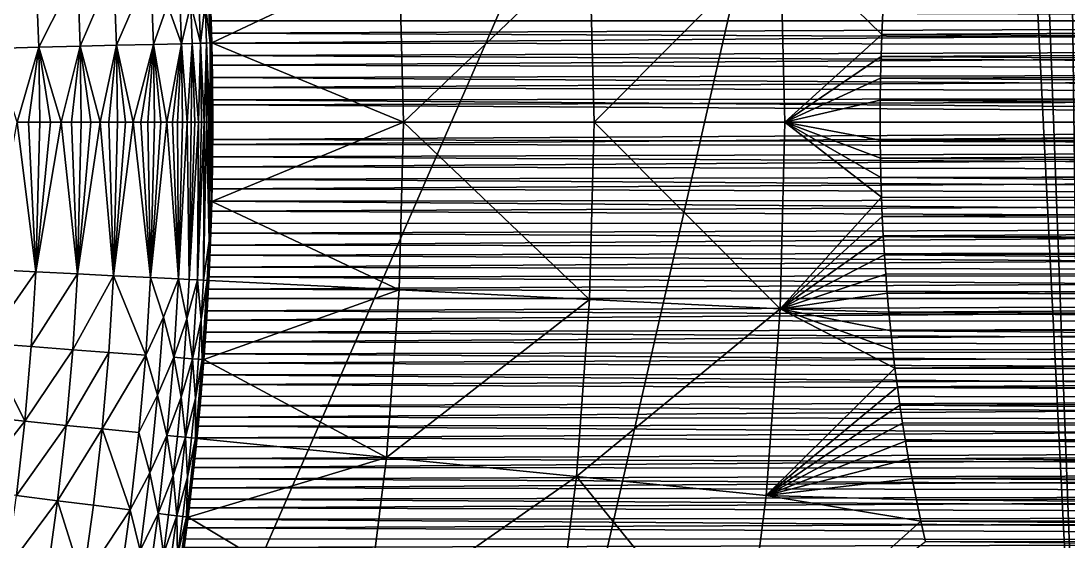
# Model space of a CAD drawing. Header units: millimetres. Extents: x -3250 to 8000, y -3250 to 3250.
# Drawn here: x 2349 to 3173, y -330 to 80 of the extents above; entities that cross this region are included whole.
import ezdxf

# ---------------------------------------------------------------- set-up
doc = ezdxf.new("R2010")
doc.units = ezdxf.units.MM
doc.header["$MEASUREMENT"] = 0
doc.layers.add('MESH_3D', color=2, linetype='CONTINUOUS')

msp = doc.modelspace()

# ---------------------------------------------------------------- linework, layer by layer
at = {"layer": 'MESH_3D'}
for points in [[(2150.48, 2436.79, 32500), (-2326.57, -2269.27, 32500), (3105.61, 957.95, 32500)], [(3105.61, 957.95, 32500), (-2326.57, -2269.27, 32500), (-1962.36, -2590.68, 32500)], [(3105.61, 957.95, 32500), (-1962.36, -2590.68, 32500), (-1625, -2814.58, 32500)], [(3105.61, 957.95, 32500), (-1625, -2814.58, 32500), (-723.19, -3168.52, 32500)], [(3105.61, 957.95, 32500), (-723.19, -3168.52, 32500), (1410.12, -2928.15, 32500)], [(3105.61, 957.95, 32500), (1410.12, -2928.15, 32500), (2382.42, -2210.56, 32500)], [(3105.61, 957.95, 32500), (2382.42, -2210.56, 32500), (3185.56, -643.97, 32500)], [(3105.61, 957.95, 32500), (3185.56, -643.97, 32500), (3128.53, 880.23, 32500)], [(3128.53, 880.23, 32500), (3185.56, -643.97, 32500), (3168.52, 723.19, 32500)], [(3168.52, 723.19, 32500), (3185.56, -643.97, 32500), (3233.85, 323.6, 32500)], [(2946.33, 147.05, 24600), (2800, 0, 24400), (2796.52, 139.57, 24400)], [(2946.33, 147.05, 24600), (2950, 0, 24600), (2800, 0, 24400)], [(2946.33, 147.05, 24600), (3026.45, 68.98, 24702.98), (2950, 0, 24600)], [(2946.33, 147.05, 24600), (3027.26, 86.12, 24704.65), (3026.45, 68.98, 24702.98)], [(2646.71, 132.09, 24200), (2499.22, 62.33, 24000), (2496.89, 124.61, 24000)], [(2646.71, 132.09, 24200), (2650, 0, 24200), (2499.22, 62.33, 24000)], [(2796.52, 139.57, 24400), (2650, 0, 24200), (2646.71, 132.09, 24200)], [(2796.52, 139.57, 24400), (2800, 0, 24400), (2650, 0, 24200)], [(2482.82, 92.9, -138.74), (2488.03, 124.17, -105.25), (2490.35, 62.11, -105.25)], [(2494.11, 93.32, -71.93), (2490.35, 62.11, -105.25), (2488.03, 124.17, -105.25)], [(2494.11, 93.32, -71.93), (2495.71, 124.56, -38.42), (2498.04, 62.3, -38.42)], [(2495.71, 124.56, -38.42), (2496.89, 124.61), (2499.22, 62.33)], [(2495.71, 124.56, -38.42), (2499.22, 62.33), (2498.04, 62.3, -38.42)], [(2496.89, 124.61), (2498.12, 96.94, 405.89), (2499.22, 62.33)], [(2496.89, 124.61, 24000), (2499.22, 62.33, 24000), (2498.47, 87.31, 1995.22)], [(2360.99, 117.83, -406.77), (2327.22, 58.04, -455.71), (2325.05, 116.04, -455.71)], [(2360.99, 117.83, -406.77), (2363.19, 58.93, -406.77), (2327.22, 58.04, -455.71)], [(2393.65, 119.46, -355.73), (2363.19, 58.93, -406.77), (2360.99, 117.83, -406.77)], [(2393.65, 119.46, -355.73), (2395.88, 59.75, -355.73), (2363.19, 58.93, -406.77)], [(2422.02, 120.88, -303.82), (2395.88, 59.75, -355.73), (2393.65, 119.46, -355.73)], [(2422.02, 120.88, -303.82), (2424.28, 60.46, -303.82), (2395.88, 59.75, -355.73)], [(2451.17, 122.33, -238.11), (2424.28, 60.46, -303.82), (2422.02, 120.88, -303.82)], [(2451.17, 122.33, -238.11), (2453.46, 61.19, -238.11), (2424.28, 60.46, -303.82)], [(2464.34, 92.21, -205.25), (2453.46, 61.19, -238.11), (2451.17, 122.33, -238.11)], [(2464.34, 92.21, -205.25), (2473.18, 123.43, -171.85), (2475.49, 61.73, -171.85)], [(2482.82, 92.9, -138.74), (2475.49, 61.73, -171.85), (2473.18, 123.43, -171.85)], [(2498.12, 96.94, 405.89), (4800, 99.47, 406.21), (4800, 79.65, 403.98)], [(2498.47, 87.31, 1995.22), (4800, 79.65, 1996.02), (4800, 99.47, 1993.79)], [(2464.34, 92.21, -205.25), (2475.49, 61.73, -171.85), (2453.46, 61.19, -238.11)], [(2482.82, 92.9, -138.74), (2483.78, 61.94, -138.74), (2475.49, 61.73, -171.85)], [(2482.82, 92.9, -138.74), (2490.35, 62.11, -105.25), (2483.78, 61.94, -138.74)], [(2494.11, 93.32, -71.93), (2495.08, 62.22, -71.93), (2490.35, 62.11, -105.25)], [(2494.11, 93.32, -71.93), (2498.04, 62.3, -38.42), (2495.08, 62.22, -71.93)], [(2498.12, 96.94, 405.89), (2498.73, 79.62, 403.97), (2499.22, 62.33)], [(2498.73, 79.62, 403.97), (2498.12, 96.94, 405.89), (4800, 79.65, 403.98)], [(2499.22, 62.33, 24000), (2499.02, 69.96, 1996.94), (2498.47, 87.31, 1995.22)], [(2498.47, 87.31, 1995.22), (2499.02, 69.96, 1996.94), (4800, 79.65, 1996.02)], [(4800, 79.65, 24703.98), (3026.45, 68.98, 24702.98), (3027.26, 86.12, 24704.65)], [(2499.23, 62.23, 402.42), (2498.73, 79.62, 403.97), (4800, 79.65, 403.98)], [(2498.73, 79.62, 403.97), (2499.23, 62.23, 402.42), (2499.22, 62.33)], [(2499.02, 69.96, 1996.94), (4800, 59.78, 1997.76), (4800, 79.65, 1996.02)], [(2499.23, 62.23, 402.42), (4800, 79.65, 403.98), (4800, 59.78, 402.24)], [(4800, 79.65, 24703.98), (4800, 59.78, 24702.24), (3026.45, 68.98, 24702.98)], [(2499.22, 62.33, 24000), (2499.45, 52.54, 1998.27), (2499.02, 69.96, 1996.94)], [(2499.02, 69.96, 1996.94), (2499.45, 52.54, 1998.27), (4800, 59.78, 1997.76)], [(3026.45, 68.98, 24702.98), (3025.82, 51.78, 24701.68), (2950, 0, 24600)], [(4800, 59.78, 24702.24), (3025.82, 51.78, 24701.68), (3026.45, 68.98, 24702.98)], [(2363.19, 58.93, -406.77), (2346.31, 0, -431.52), (2327.22, 58.04, -455.71)], [(2363.19, 58.93, -406.77), (2355.22, 0, -419.21), (2346.31, 0, -431.52)], [(2363.19, 58.93, -406.77), (2363.93, 0, -406.77), (2355.22, 0, -419.21)], [(2395.88, 59.75, -355.73), (2380.74, 0, -381.47), (2363.19, 58.93, -406.77)], [(2363.19, 58.93, -406.77), (2372.44, 0, -394.19), (2363.93, 0, -406.77)], [(2363.19, 58.93, -406.77), (2380.74, 0, -381.47), (2372.44, 0, -394.19)], [(2395.88, 59.75, -355.73), (2388.83, 0, -368.61), (2380.74, 0, -381.47)], [(2395.88, 59.75, -355.73), (2396.63, 0, -355.73), (2388.83, 0, -368.61)], [(2424.28, 60.46, -303.82), (2411.43, 0, -329.78), (2395.88, 59.75, -355.73)], [(2395.88, 59.75, -355.73), (2404.14, 0, -342.82), (2396.63, 0, -355.73)], [(2395.88, 59.75, -355.73), (2411.43, 0, -329.78), (2404.14, 0, -342.82)], [(2424.28, 60.46, -303.82), (2418.39, 0, -316.78), (2411.43, 0, -329.78)], [(2424.28, 60.46, -303.82), (2425.03, 0, -303.82), (2418.39, 0, -316.78)], [(2453.46, 61.19, -238.11), (2437.55, 0, -277.64), (2424.28, 60.46, -303.82)], [(2424.28, 60.46, -303.82), (2431.43, 0, -290.74), (2425.03, 0, -303.82)], [(2424.28, 60.46, -303.82), (2437.55, 0, -277.64), (2431.43, 0, -290.74)], [(2453.46, 61.19, -238.11), (2443.38, 0, -264.52), (2437.55, 0, -277.64)], [(2453.46, 61.19, -238.11), (2448.96, 0, -251.29), (2443.38, 0, -264.52)], [(2453.46, 61.19, -238.11), (2454.23, 0, -238.11), (2448.96, 0, -251.29)], [(2475.49, 61.73, -171.85), (2463.87, 0, -211.73), (2453.46, 61.19, -238.11)], [(2453.46, 61.19, -238.11), (2459.18, 0, -224.97), (2454.23, 0, -238.11)], [(2453.46, 61.19, -238.11), (2463.87, 0, -211.73), (2459.18, 0, -224.97)], [(2475.49, 61.73, -171.85), (2468.28, 0, -198.48), (2463.87, 0, -211.73)], [(2475.49, 61.73, -171.85), (2472.41, 0, -185.21), (2468.28, 0, -198.48)], [(2475.49, 61.73, -171.85), (2476.26, 0, -171.85), (2472.41, 0, -185.21)], [(2483.78, 61.94, -138.74), (2479.81, 0, -158.54), (2475.49, 61.73, -171.85)], [(2475.49, 61.73, -171.85), (2479.81, 0, -158.54), (2476.26, 0, -171.85)], [(2483.78, 61.94, -138.74), (2483.06, 0, -145.28), (2479.81, 0, -158.54)], [(2483.78, 61.94, -138.74), (2486.03, 0, -131.96), (2483.06, 0, -145.28)], [(2483.78, 61.94, -138.74), (2490.35, 62.11, -105.25), (2488.72, 0, -118.61)], [(2483.78, 61.94, -138.74), (2488.72, 0, -118.61), (2486.03, 0, -131.96)], [(2490.35, 62.11, -105.25), (2491.12, 0, -105.25), (2488.72, 0, -118.61)], [(2495.08, 62.22, -71.93), (2493.24, 0, -91.84), (2490.35, 62.11, -105.25)], [(2490.35, 62.11, -105.25), (2493.24, 0, -91.84), (2491.12, 0, -105.25)], [(2495.08, 62.22, -71.93), (2495.07, 0, -78.47), (2493.24, 0, -91.84)], [(2495.08, 62.22, -71.93), (2496.6, 0, -65.14), (2495.07, 0, -78.47)], [(2495.08, 62.22, -71.93), (2498.04, 62.3, -38.42), (2497.85, 0, -51.79)], [(2495.08, 62.22, -71.93), (2497.85, 0, -51.79), (2496.6, 0, -65.14)], [(2498.04, 62.3, -38.42), (2498.82, 0, -38.42), (2497.85, 0, -51.79)], [(2498.04, 62.3, -38.42), (2499.22, 62.33), (2499.5, 0, -25.02)], [(2498.04, 62.3, -38.42), (2499.5, 0, -25.02), (2498.82, 0, -38.42)], [(2499.22, 62.33), (2499.88, 0, -12.51), (2499.5, 0, -25.02)], [(2499.22, 62.33), (2500, 0), (2499.88, 0, -12.51)], [(2499.22, 62.33), (2499.6, 44.79, 401.25), (2499.85, 27.3, 400.47)], [(2499.22, 62.33), (2499.85, 27.3, 400.47), (2500, 0)], [(2499.23, 62.23, 402.42), (2499.6, 44.79, 401.25), (2499.22, 62.33)], [(2499.22, 62.33, 24000), (2500, 0, 24000), (2499.75, 35.07, 1999.23)], [(2499.22, 62.33, 24000), (2499.75, 35.07, 1999.23), (2499.45, 52.54, 1998.27)], [(2650, 0, 24200), (2500, 0, 24000), (2499.22, 62.33, 24000)], [(2499.6, 44.79, 401.25), (2499.23, 62.23, 402.42), (4800, 59.78, 402.24)], [(2499.45, 52.54, 1998.27), (4800, 39.88, 1999.01), (4800, 59.78, 1997.76)], [(2499.6, 44.79, 401.25), (4800, 59.78, 402.24), (4800, 39.88, 400.99)], [(4800, 59.78, 24702.24), (4800, 39.88, 24700.99), (3025.82, 51.78, 24701.68)], [(2499.45, 52.54, 1998.27), (2499.75, 35.07, 1999.23), (4800, 39.88, 1999.01)], [(3025.82, 51.78, 24701.68), (3025.36, 34.54, 24700.75), (2950, 0, 24600)], [(4800, 39.88, 24700.99), (3025.36, 34.54, 24700.75), (3025.82, 51.78, 24701.68)], [(2499.85, 27.3, 400.47), (2499.6, 44.79, 401.25), (4800, 39.88, 400.99)], [(2499.75, 35.07, 1999.23), (4800, 19.94, 1999.75), (4800, 39.88, 1999.01)], [(2500, 0, 24000), (2499.94, 17.55, 1999.81), (2499.75, 35.07, 1999.23)], [(2499.75, 35.07, 1999.23), (2499.94, 17.55, 1999.81), (4800, 19.94, 1999.75)], [(2499.85, 27.3, 400.47), (4800, 39.88, 400.99), (4800, 19.94, 400.25)], [(3025.36, 34.54, 24700.75), (3025.09, 17.28, 24700.19), (2950, 0, 24600)], [(4800, 19.94, 24700.25), (3025.09, 17.28, 24700.19), (3025.36, 34.54, 24700.75)], [(4800, 39.88, 24700.99), (4800, 19.94, 24700.25), (3025.36, 34.54, 24700.75)], [(2499.85, 27.3, 400.47), (2499.96, 13.66, 400.12), (2500, 0)], [(2499.96, 13.66, 400.12), (2499.85, 27.3, 400.47), (4800, 19.94, 400.25)], [(2499.94, 17.55, 1999.81), (4800, 0, 2000), (4800, 19.94, 1999.75)], [(2500, 0, 24000), (2500, 0, 2000), (2499.94, 17.55, 1999.81)], [(2499.94, 17.55, 1999.81), (2500, 0, 2000), (4800, 0, 2000)], [(2499.96, 13.66, 400.12), (4800, 19.94, 400.25), (4800, 0, 400)], [(3025.09, 17.28, 24700.19), (3025, 0, 24700), (2950, 0, 24600)], [(4800, 0, 24700), (3025, 0, 24700), (3025.09, 17.28, 24700.19)], [(4800, 19.94, 24700.25), (4800, 0, 24700), (3025.09, 17.28, 24700.19)], [(2499.96, 13.66, 400.12), (2500, 0, 400), (2500, 0)], [(2500, 0, 400), (2499.96, 13.66, 400.12), (4800, 0, 400)], [(2360.99, -117.83, -406.77), (2325.05, -116.04, -455.71), (2346.31, 0, -431.52)], [(2360.99, -117.83, -406.77), (2346.31, 0, -431.52), (2355.22, 0, -419.21)], [(2360.99, -117.83, -406.77), (2355.22, 0, -419.21), (2363.93, 0, -406.77)], [(2360.99, -117.83, -406.77), (2363.93, 0, -406.77), (2372.44, 0, -394.19)], [(2360.99, -117.83, -406.77), (2372.44, 0, -394.19), (2380.74, 0, -381.47)], [(2393.65, -119.46, -355.73), (2360.99, -117.83, -406.77), (2380.74, 0, -381.47)], [(2393.65, -119.46, -355.73), (2380.74, 0, -381.47), (2388.83, 0, -368.61)], [(2393.65, -119.46, -355.73), (2388.83, 0, -368.61), (2396.63, 0, -355.73)], [(2393.65, -119.46, -355.73), (2396.63, 0, -355.73), (2404.14, 0, -342.82)], [(2393.65, -119.46, -355.73), (2404.14, 0, -342.82), (2411.43, 0, -329.78)], [(2422.02, -120.88, -303.82), (2393.65, -119.46, -355.73), (2411.43, 0, -329.78)], [(2422.02, -120.88, -303.82), (2411.43, 0, -329.78), (2418.39, 0, -316.78)], [(2422.02, -120.88, -303.82), (2418.39, 0, -316.78), (2425.03, 0, -303.82)], [(2422.02, -120.88, -303.82), (2425.03, 0, -303.82), (2431.43, 0, -290.74)], [(2422.02, -120.88, -303.82), (2431.43, 0, -290.74), (2437.55, 0, -277.64)], [(2451.17, -122.33, -238.11), (2422.02, -120.88, -303.82), (2437.55, 0, -277.64)], [(2451.17, -122.33, -238.11), (2437.55, 0, -277.64), (2443.38, 0, -264.52)], [(2451.17, -122.33, -238.11), (2443.38, 0, -264.52), (2448.96, 0, -251.29)], [(2451.17, -122.33, -238.11), (2448.96, 0, -251.29), (2454.23, 0, -238.11)], [(2451.17, -122.33, -238.11), (2454.23, 0, -238.11), (2459.18, 0, -224.97)], [(2451.17, -122.33, -238.11), (2459.18, 0, -224.97), (2463.87, 0, -211.73)], [(2473.18, -123.43, -171.85), (2451.17, -122.33, -238.11), (2463.87, 0, -211.73)], [(2473.18, -123.43, -171.85), (2463.87, 0, -211.73), (2468.28, 0, -198.48)], [(2473.18, -123.43, -171.85), (2468.28, 0, -198.48), (2472.41, 0, -185.21)], [(2473.18, -123.43, -171.85), (2472.41, 0, -185.21), (2476.26, 0, -171.85)], [(2473.18, -123.43, -171.85), (2476.26, 0, -171.85), (2479.81, 0, -158.54)], [(2481.46, -123.84, -138.74), (2473.18, -123.43, -171.85), (2479.81, 0, -158.54)], [(2481.46, -123.84, -138.74), (2479.81, 0, -158.54), (2483.06, 0, -145.28)], [(2481.46, -123.84, -138.74), (2488.72, 0, -118.61), (2488.03, -124.17, -105.25)], [(2481.46, -123.84, -138.74), (2483.06, 0, -145.28), (2486.03, 0, -131.96)], [(2481.46, -123.84, -138.74), (2486.03, 0, -131.96), (2488.72, 0, -118.61)], [(2488.03, -124.17, -105.25), (2488.72, 0, -118.61), (2491.12, 0, -105.25)], [(2488.03, -124.17, -105.25), (2491.12, 0, -105.25), (2493.24, 0, -91.84)], [(2492.75, -124.41, -71.93), (2488.03, -124.17, -105.25), (2493.24, 0, -91.84)], [(2492.75, -124.41, -71.93), (2493.24, 0, -91.84), (2495.07, 0, -78.47)], [(2497.21, -93.44, -36.03), (2492.75, -124.41, -71.93), (2495.07, 0, -78.47)], [(2497.21, -93.44, -36.03), (2495.07, 0, -78.47), (2496.6, 0, -65.14)], [(2497.21, -93.44, -36.03), (2496.6, 0, -65.14), (2497.85, 0, -51.79)], [(2497.21, -93.44, -36.03), (2497.85, 0, -51.79), (2498.82, 0, -38.42)], [(2497.21, -93.44, -36.03), (2498.82, 0, -38.42), (2499.22, -62.33)], [(2499.5, 0, -25.02), (2499.22, -62.33), (2498.82, 0, -38.42)], [(2499.88, 0, -12.51), (2499.22, -62.33), (2499.5, 0, -25.02)], [(2500, 0), (2499.22, -62.33), (2499.88, 0, -12.51)], [(2500, 0), (2499.75, -35.07, 400.77), (2499.22, -62.33)], [(2500, 0, 24000), (2499.22, -62.33, 24000), (2499.85, -27.29, 1999.53)], [(2650, 0, 24200), (2499.22, -62.33, 24000), (2500, 0, 24000)], [(2646.71, -132.09, 24200), (2499.22, -62.33, 24000), (2650, 0, 24200)], [(2500, 0), (2499.94, -17.55, 400.19), (2499.75, -35.07, 400.77)], [(2500, 0, 24000), (2499.85, -27.29, 1999.53), (2499.96, -13.66, 1999.88)], [(2500, 0, 400), (2499.94, -17.55, 400.19), (2500, 0)], [(2499.94, -17.55, 400.19), (4800, 0, 400), (4800, -19.94, 400.25)], [(2499.94, -17.55, 400.19), (2500, 0, 400), (4800, 0, 400)], [(2500, 0, 24000), (2499.96, -13.66, 1999.88), (2500, 0, 2000)], [(2500, 0, 2000), (2499.96, -13.66, 1999.88), (4800, 0, 2000)], [(2796.52, -139.57, 24400), (2646.71, -132.09, 24200), (2650, 0, 24200)], [(2796.52, -139.57, 24400), (2650, 0, 24200), (2800, 0, 24400)], [(2946.33, -147.05, 24600), (2796.52, -139.57, 24400), (2800, 0, 24400)], [(2946.33, -147.05, 24600), (2800, 0, 24400), (2950, 0, 24600)], [(2946.33, -147.05, 24600), (2950, 0, 24600), (3026.06, -58.92, 24702.17)], [(3025.58, -43.64, 24701.19), (3026.06, -58.92, 24702.17), (2950, 0, 24600)], [(3025.24, -28.32, 24700.5), (3025.58, -43.64, 24701.19), (2950, 0, 24600)], [(3025.06, -14.17, 24700.13), (3025.24, -28.32, 24700.5), (2950, 0, 24600)], [(3025, 0, 24700), (3025.06, -14.17, 24700.13), (2950, 0, 24600)], [(4800, 0, 24700), (3025.06, -14.17, 24700.13), (3025, 0, 24700)], [(4800, 0, 24700), (4800, -19.94, 24700.25), (3025.06, -14.17, 24700.13)], [(2499.96, -13.66, 1999.88), (4800, -19.94, 1999.75), (4800, 0, 2000)], [(2499.96, -13.66, 1999.88), (2499.85, -27.29, 1999.53), (4800, -19.94, 1999.75)], [(4800, -19.94, 24700.25), (3025.24, -28.32, 24700.5), (3025.06, -14.17, 24700.13)], [(2499.75, -35.07, 400.77), (2499.94, -17.55, 400.19), (4800, -19.94, 400.25)], [(2499.75, -35.07, 400.77), (4800, -19.94, 400.25), (4800, -39.88, 400.99)], [(2499.85, -27.29, 1999.53), (4800, -39.88, 1999.01), (4800, -19.94, 1999.75)], [(4800, -19.94, 24700.25), (4800, -39.88, 24700.99), (3025.24, -28.32, 24700.5)], [(2499.22, -62.33, 24000), (2499.6, -44.79, 1998.75), (2499.85, -27.29, 1999.53)], [(2499.85, -27.29, 1999.53), (2499.6, -44.79, 1998.75), (4800, -39.88, 1999.01)], [(4800, -39.88, 24700.99), (3025.58, -43.64, 24701.19), (3025.24, -28.32, 24700.5)], [(2499.75, -35.07, 400.77), (2499.45, -52.54, 401.73), (2499.22, -62.33)], [(2499.45, -52.54, 401.73), (2499.75, -35.07, 400.77), (4800, -39.88, 400.99)], [(2499.45, -52.54, 401.73), (4800, -39.88, 400.99), (4800, -59.78, 402.24)], [(2499.6, -44.79, 1998.75), (4800, -59.78, 1997.76), (4800, -39.88, 1999.01)], [(4800, -39.88, 24700.99), (4800, -59.78, 24702.24), (3025.58, -43.64, 24701.19)], [(2499.22, -62.33, 24000), (2499.23, -62.23, 1997.58), (2499.6, -44.79, 1998.75)], [(2499.6, -44.79, 1998.75), (2499.23, -62.23, 1997.58), (4800, -59.78, 1997.76)], [(4800, -59.78, 24702.24), (3026.06, -58.92, 24702.17), (3025.58, -43.64, 24701.19)], [(2499.45, -52.54, 401.73), (2499.02, -69.96, 403.06), (2499.22, -62.33)], [(2499.02, -69.96, 403.06), (2499.45, -52.54, 401.73), (4800, -59.78, 402.24)], [(2497.21, -93.44, -36.03), (2499.22, -62.33), (2496.89, -124.61)], [(2499.22, -62.33), (2498.47, -87.31, 404.78), (2496.89, -124.61)], [(2499.22, -62.33, 24000), (2496.89, -124.61, 24000), (2498.12, -96.93, 1994.11)], [(2646.71, -132.09, 24200), (2496.89, -124.61, 24000), (2499.22, -62.33, 24000)], [(2499.22, -62.33, 24000), (2498.12, -96.93, 1994.11), (2498.73, -79.61, 1996.03)], [(2499.22, -62.33), (2499.02, -69.96, 403.06), (2498.47, -87.31, 404.78)], [(2499.22, -62.33, 24000), (2498.73, -79.61, 1996.03), (2499.23, -62.23, 1997.58)], [(2499.23, -62.23, 1997.58), (2498.73, -79.61, 1996.03), (4800, -79.65, 1996.02)], [(2499.02, -69.96, 403.06), (4800, -59.78, 402.24), (4800, -79.65, 403.98)], [(2499.23, -62.23, 1997.58), (4800, -79.65, 1996.02), (4800, -59.78, 1997.76)], [(2946.33, -147.05, 24600), (3026.06, -58.92, 24702.17), (3026.68, -74.17, 24703.45)], [(4800, -59.78, 24702.24), (3026.68, -74.17, 24703.45), (3026.06, -58.92, 24702.17)], [(4800, -59.78, 24702.24), (4800, -79.65, 24703.98), (3026.68, -74.17, 24703.45)], [(2498.47, -87.31, 404.78), (2499.02, -69.96, 403.06), (4800, -79.65, 403.98)], [(2498.73, -79.61, 1996.03), (2498.12, -96.93, 1994.11), (4800, -79.65, 1996.02)], [(2498.12, -96.93, 1994.11), (4800, -99.47, 1993.79), (4800, -79.65, 1996.02)], [(2498.47, -87.31, 404.78), (4800, -79.65, 403.98), (4800, -99.47, 406.21)], [(2946.33, -147.05, 24600), (3026.68, -74.17, 24703.45), (3027.44, -89.37, 24705.01)], [(4800, -79.65, 24703.98), (3027.44, -89.37, 24705.01), (3026.68, -74.17, 24703.45)], [(4800, -79.65, 24703.98), (4800, -99.47, 24706.21), (3027.44, -89.37, 24705.01)], [(2498.47, -87.31, 404.78), (2497.81, -104.6, 406.87), (2496.89, -124.61)], [(2497.81, -104.6, 406.87), (2498.47, -87.31, 404.78), (4800, -99.47, 406.21)], [(2946.33, -147.05, 24600), (3027.44, -89.37, 24705.01), (3028.34, -104.51, 24706.86)], [(4800, -99.47, 24706.21), (3028.34, -104.51, 24706.86), (3027.44, -89.37, 24705.01)], [(2497.21, -93.44, -36.03), (2495.71, -124.56, -38.42), (2492.75, -124.41, -71.93)], [(2497.21, -93.44, -36.03), (2496.89, -124.61), (2495.71, -124.56, -38.42)], [(2496.89, -124.61, 24000), (2497.39, -114.18, 1991.81), (2498.12, -96.93, 1994.11)], [(2498.12, -96.93, 1994.11), (2497.39, -114.18, 1991.81), (4800, -99.47, 1993.79)], [(2497.81, -104.6, 406.87), (2497.03, -121.81, 409.33), (2496.89, -124.61)], [(2497.03, -121.81, 409.33), (2497.81, -104.6, 406.87), (4800, -119.23, 408.94)], [(2497.39, -114.18, 1991.81), (4800, -119.23, 1991.06), (4800, -99.47, 1993.79)], [(2497.81, -104.6, 406.87), (4800, -99.47, 406.21), (4800, -119.23, 408.94)], [(2946.33, -147.05, 24600), (3028.34, -104.51, 24706.86), (3029.38, -119.59, 24708.99)], [(4800, -99.47, 24706.21), (4800, -119.23, 24708.94), (3028.34, -104.51, 24706.86)], [(4800, -119.23, 24708.94), (3029.38, -119.59, 24708.99), (3028.34, -104.51, 24706.86)], [(2496.89, -124.61, 24000), (2496.55, -131.34, 1989.14), (2497.39, -114.18, 1991.81)], [(2497.39, -114.18, 1991.81), (2496.55, -131.34, 1989.14), (4800, -119.23, 1991.06)], [(2360.99, -117.83, -406.77), (2321.43, -173.97, -455.71), (2325.05, -116.04, -455.71)], [(2360.99, -117.83, -406.77), (2357.32, -176.66, -406.77), (2321.43, -173.97, -455.71)], [(2393.65, -119.46, -355.73), (2357.32, -176.66, -406.77), (2360.99, -117.83, -406.77)], [(2393.65, -119.46, -355.73), (2389.93, -179.1, -355.73), (2357.32, -176.66, -406.77)], [(2422.02, -120.88, -303.82), (2389.93, -179.1, -355.73), (2393.65, -119.46, -355.73)], [(2422.02, -120.88, -303.82), (2418.25, -181.22, -303.82), (2389.93, -179.1, -355.73)], [(2447.36, -183.4, -238.11), (2418.25, -181.22, -303.82), (2422.02, -120.88, -303.82)], [(2451.17, -122.33, -238.11), (2447.36, -183.4, -238.11), (2422.02, -120.88, -303.82)], [(2461.28, -153.62, -205.25), (2447.36, -183.4, -238.11), (2451.17, -122.33, -238.11)], [(2461.28, -153.62, -205.25), (2451.17, -122.33, -238.11), (2473.18, -123.43, -171.85)], [(2461.28, -153.62, -205.25), (2473.18, -123.43, -171.85), (2469.34, -185.05, -171.85)], [(2479.73, -154.77, -138.74), (2469.34, -185.05, -171.85), (2473.18, -123.43, -171.85)], [(2481.46, -123.84, -138.74), (2479.73, -154.77, -138.74), (2473.18, -123.43, -171.85)], [(2497.03, -121.81, 409.33), (2496.14, -138.93, 412.16), (2496.89, -124.61)], [(2496.14, -138.93, 412.16), (2497.03, -121.81, 409.33), (4800, -138.92, 412.15)], [(2496.55, -131.34, 1989.14), (4800, -138.92, 1987.85), (4800, -119.23, 1991.06)], [(2497.03, -121.81, 409.33), (4800, -119.23, 408.94), (4800, -138.92, 412.15)], [(2946.33, -147.05, 24600), (3029.38, -119.59, 24708.99), (3030.57, -134.6, 24711.4)], [(4800, -119.23, 24708.94), (3030.57, -134.6, 24711.4), (3029.38, -119.59, 24708.99)], [(4800, -119.23, 24708.94), (4800, -138.92, 24712.15), (3030.57, -134.6, 24711.4)], [(2481.46, -123.84, -138.74), (2488.03, -124.17, -105.25), (2479.73, -154.77, -138.74)], [(2479.73, -154.77, -138.74), (2488.03, -124.17, -105.25), (2484.16, -186.16, -105.25)], [(2491.01, -155.47, -71.93), (2484.16, -186.16, -105.25), (2488.03, -124.17, -105.25)], [(2492.75, -124.41, -71.93), (2491.01, -155.47, -71.93), (2488.03, -124.17, -105.25)], [(2492.75, -124.41, -71.93), (2495.71, -124.56, -38.42), (2491.01, -155.47, -71.93)], [(2491.01, -155.47, -71.93), (2495.71, -124.56, -38.42), (2491.83, -186.74, -38.42)], [(2495.71, -124.56, -38.42), (2496.89, -124.61), (2491.83, -186.74, -38.42)], [(2491.83, -186.74, -38.42), (2496.89, -124.61), (2493.01, -186.83)], [(2496.89, -124.61), (2495.13, -155.96, 415.35), (2493.01, -186.83)], [(2496.89, -124.61, 24000), (2493.01, -186.83, 24000), (2495.59, -148.41, 1986.11)], [(2646.71, -132.09, 24200), (2493.01, -186.83, 24000), (2496.89, -124.61, 24000)], [(2496.89, -124.61), (2496.14, -138.93, 412.16), (2495.13, -155.96, 415.35)], [(2496.89, -124.61, 24000), (2495.59, -148.41, 1986.11), (2496.55, -131.34, 1989.14)], [(2496.55, -131.34, 1989.14), (2495.59, -148.41, 1986.11), (4800, -138.92, 1987.85)], [(2646.71, -132.09, 24200), (2636.83, -263.85, 24200), (2493.01, -186.83, 24000)], [(2495.13, -155.96, 415.35), (2496.14, -138.93, 412.16), (4800, -138.92, 412.15)], [(2495.13, -155.96, 415.35), (4800, -138.92, 412.15), (4800, -158.52, 415.86)], [(2495.59, -148.41, 1986.11), (4800, -158.52, 1984.14), (4800, -138.92, 1987.85)], [(2796.52, -139.57, 24400), (2636.83, -263.85, 24200), (2646.71, -132.09, 24200)], [(2796.52, -139.57, 24400), (2786.09, -278.79, 24400), (2636.83, -263.85, 24200)], [(2946.33, -147.05, 24600), (2786.09, -278.79, 24400), (2796.52, -139.57, 24400)], [(2946.33, -147.05, 24600), (3030.57, -134.6, 24711.4), (3031.89, -149.52, 24714.1)], [(4800, -138.92, 24712.15), (3031.89, -149.52, 24714.1), (3030.57, -134.6, 24711.4)], [(4800, -138.92, 24712.15), (4800, -158.52, 24715.86), (3031.89, -149.52, 24714.1)], [(2946.33, -147.05, 24600), (2935.34, -293.73, 24600), (2786.09, -278.79, 24400)], [(2946.33, -147.05, 24600), (3036.68, -193.73, 24723.81), (2935.34, -293.73, 24600)], [(2946.33, -147.05, 24600), (3034.95, -179.09, 24720.3), (3036.68, -193.73, 24723.81)], [(2946.33, -147.05, 24600), (3033.35, -164.36, 24717.07), (3034.95, -179.09, 24720.3)], [(2946.33, -147.05, 24600), (3031.89, -149.52, 24714.1), (3033.35, -164.36, 24717.07)], [(2461.28, -153.62, -205.25), (2456.68, -214.93, -205.25), (2447.36, -183.4, -238.11)], [(2461.28, -153.62, -205.25), (2469.34, -185.05, -171.85), (2456.68, -214.93, -205.25)], [(2479.73, -154.77, -138.74), (2477.61, -185.67, -138.74), (2469.34, -185.05, -171.85)], [(2479.73, -154.77, -138.74), (2484.16, -186.16, -105.25), (2477.61, -185.67, -138.74)], [(2491.01, -155.47, -71.93), (2488.88, -186.52, -71.93), (2484.16, -186.16, -105.25)], [(2491.01, -155.47, -71.93), (2491.83, -186.74, -38.42), (2488.88, -186.52, -71.93)], [(2493.01, -186.83, 24000), (2494.52, -165.39, 1982.72), (2495.59, -148.41, 1986.11)], [(2495.13, -155.96, 415.35), (2494.02, -172.88, 418.9), (2493.01, -186.83)], [(2494.02, -172.88, 418.9), (2495.13, -155.96, 415.35), (4800, -158.52, 415.86)], [(2495.59, -148.41, 1986.11), (2494.52, -165.39, 1982.72), (4800, -158.52, 1984.14)], [(4800, -158.52, 24715.86), (3033.35, -164.36, 24717.07), (3031.89, -149.52, 24714.1)], [(2494.02, -172.88, 418.9), (4800, -158.52, 415.86), (4800, -178.02, 420.06)], [(2494.52, -165.39, 1982.72), (4800, -178.02, 1979.94), (4800, -158.52, 1984.14)], [(4800, -158.52, 24715.86), (4800, -178.02, 24720.06), (3033.35, -164.36, 24717.07)], [(4800, -178.02, 24720.06), (3034.95, -179.09, 24720.3), (3033.35, -164.36, 24717.07)], [(2494.02, -172.88, 418.9), (2492.79, -189.69, 422.81), (2493.01, -186.83)], [(2492.79, -189.69, 422.81), (2494.02, -172.88, 418.9), (4800, -178.02, 420.06)], [(2493.01, -186.83, 24000), (2493.35, -182.25, 1978.96), (2494.52, -165.39, 1982.72)], [(2494.52, -165.39, 1982.72), (2493.35, -182.25, 1978.96), (4800, -178.02, 1979.94)], [(2352.18, -235.37, -406.77), (2316.37, -231.79, -455.71), (2321.43, -173.97, -455.71)], [(2357.32, -176.66, -406.77), (2352.18, -235.37, -406.77), (2321.43, -173.97, -455.71)], [(2389.93, -179.1, -355.73), (2352.18, -235.37, -406.77), (2357.32, -176.66, -406.77)], [(2389.93, -179.1, -355.73), (2384.72, -238.63, -355.73), (2352.18, -235.37, -406.77)], [(2418.25, -181.22, -303.82), (2384.72, -238.63, -355.73), (2389.93, -179.1, -355.73)], [(2492.79, -189.69, 422.81), (4800, -178.02, 420.06), (4800, -197.41, 424.74)], [(2493.35, -182.25, 1978.96), (4800, -197.41, 1975.26), (4800, -178.02, 1979.94)], [(4800, -178.02, 24720.06), (3036.68, -193.73, 24723.81), (3034.95, -179.09, 24720.3)], [(4800, -178.02, 24720.06), (4800, -197.41, 24724.74), (3036.68, -193.73, 24723.81)], [(2418.25, -181.22, -303.82), (2412.98, -241.46, -303.82), (2384.72, -238.63, -355.73)], [(2447.36, -183.4, -238.11), (2412.98, -241.46, -303.82), (2418.25, -181.22, -303.82)], [(2447.36, -183.4, -238.11), (2442.03, -244.36, -238.11), (2412.98, -241.46, -303.82)], [(2456.68, -214.93, -205.25), (2442.03, -244.36, -238.11), (2447.36, -183.4, -238.11)], [(2456.68, -214.93, -205.25), (2469.34, -185.05, -171.85), (2463.96, -246.56, -171.85)], [(2475.1, -216.54, -138.74), (2463.96, -246.56, -171.85), (2469.34, -185.05, -171.85)], [(2477.61, -185.67, -138.74), (2475.1, -216.54, -138.74), (2469.34, -185.05, -171.85)], [(2477.61, -185.67, -138.74), (2484.16, -186.16, -105.25), (2475.1, -216.54, -138.74)], [(2475.1, -216.54, -138.74), (2484.16, -186.16, -105.25), (2478.74, -248.04, -105.25)], [(2486.36, -217.53, -71.93), (2478.74, -248.04, -105.25), (2484.16, -186.16, -105.25)], [(2488.88, -186.52, -71.93), (2486.36, -217.53, -71.93), (2484.16, -186.16, -105.25)], [(2488.88, -186.52, -71.93), (2491.83, -186.74, -38.42), (2486.36, -217.53, -71.93)], [(2486.36, -217.53, -71.93), (2491.83, -186.74, -38.42), (2486.4, -248.8, -38.42)], [(2491.83, -186.74, -38.42), (2487.58, -248.92), (2486.4, -248.8, -38.42)], [(2491.83, -186.74, -38.42), (2493.01, -186.83), (2487.58, -248.92)], [(2493.01, -186.83), (2490.04, -222.95, 431.7), (2487.58, -248.92)], [(2493.01, -186.83, 24000), (2487.58, -248.92, 24000), (2490.68, -215.63, 1970.39)], [(2636.83, -263.85, 24200), (2487.58, -248.92, 24000), (2493.01, -186.83, 24000)], [(2493.01, -186.83), (2491.47, -206.39, 427.08), (2490.04, -222.95, 431.7)], [(2493.01, -186.83, 24000), (2490.68, -215.63, 1970.39), (2492.07, -199, 1974.85)], [(2493.01, -186.83), (2492.79, -189.69, 422.81), (2491.47, -206.39, 427.08)], [(2493.01, -186.83, 24000), (2492.07, -199, 1974.85), (2493.35, -182.25, 1978.96)], [(2493.35, -182.25, 1978.96), (2492.07, -199, 1974.85), (4800, -197.41, 1975.26)], [(2491.47, -206.39, 427.08), (2492.79, -189.69, 422.81), (4800, -197.41, 424.74)], [(2491.47, -206.39, 427.08), (4800, -197.41, 424.74), (4800, -216.67, 429.9)], [(2492.07, -199, 1974.85), (4800, -216.67, 1970.1), (4800, -197.41, 1975.26)], [(2935.34, -293.73, 24600), (3036.68, -193.73, 24723.81), (3038.56, -208.25, 24727.58)], [(4800, -197.41, 24724.74), (3038.56, -208.25, 24727.58), (3036.68, -193.73, 24723.81)], [(4800, -197.41, 24724.74), (4800, -216.67, 24729.9), (3038.56, -208.25, 24727.58)], [(2492.07, -199, 1974.85), (2490.68, -215.63, 1970.39), (4800, -216.67, 1970.1)], [(2490.04, -222.95, 431.7), (2491.47, -206.39, 427.08), (4800, -216.67, 429.9)], [(2935.34, -293.73, 24600), (3038.56, -208.25, 24727.58), (3040.56, -222.65, 24731.61)], [(4800, -216.67, 24729.9), (3040.56, -222.65, 24731.61), (3038.56, -208.25, 24727.58)], [(2456.68, -214.93, -205.25), (2450.56, -276.11, -205.25), (2442.03, -244.36, -238.11)], [(2456.68, -214.93, -205.25), (2463.96, -246.56, -171.85), (2450.56, -276.11, -205.25)], [(2475.1, -216.54, -138.74), (2472.21, -247.38, -138.74), (2463.96, -246.56, -171.85)], [(2475.1, -216.54, -138.74), (2478.74, -248.04, -105.25), (2472.21, -247.38, -138.74)], [(2486.36, -217.53, -71.93), (2483.45, -248.51, -71.93), (2478.74, -248.04, -105.25)], [(2486.36, -217.53, -71.93), (2486.4, -248.8, -38.42), (2483.45, -248.51, -71.93)], [(2487.58, -248.92, 24000), (2489.2, -232.12, 1965.58), (2490.68, -215.63, 1970.39)], [(2490.68, -215.63, 1970.39), (2489.2, -232.12, 1965.58), (4800, -216.67, 1970.1)], [(2489.2, -232.12, 1965.58), (4800, -235.8, 1964.46), (4800, -216.67, 1970.1)], [(2490.04, -222.95, 431.7), (4800, -216.67, 429.9), (4800, -235.8, 435.54)], [(4800, -216.67, 24729.9), (4800, -235.8, 24735.54), (3040.56, -222.65, 24731.61)], [(2490.04, -222.95, 431.7), (2488.51, -239.38, 436.66), (2487.58, -248.92)], [(2488.51, -239.38, 436.66), (2490.04, -222.95, 431.7), (4800, -235.8, 435.54)], [(2935.34, -293.73, 24600), (3040.56, -222.65, 24731.61), (3042.71, -236.92, 24735.89)], [(4800, -235.8, 24735.54), (3042.71, -236.92, 24735.89), (3040.56, -222.65, 24731.61)], [(2352.18, -235.37, -406.77), (2309.87, -289.46, -455.71), (2316.37, -231.79, -455.71)], [(2352.18, -235.37, -406.77), (2345.58, -293.94, -406.77), (2309.87, -289.46, -455.71)], [(2384.72, -238.63, -355.73), (2345.58, -293.94, -406.77), (2352.18, -235.37, -406.77)], [(2384.72, -238.63, -355.73), (2378.03, -298.01, -355.73), (2345.58, -293.94, -406.77)], [(2412.98, -241.46, -303.82), (2378.03, -298.01, -355.73), (2384.72, -238.63, -355.73)], [(2487.58, -248.92, 24000), (2487.62, -248.48, 1960.43), (2489.2, -232.12, 1965.58)], [(2489.2, -232.12, 1965.58), (2487.62, -248.48, 1960.43), (4800, -235.8, 1964.46)], [(2487.62, -248.48, 1960.43), (4800, -254.79, 1958.34), (4800, -235.8, 1964.46)], [(2488.51, -239.38, 436.66), (4800, -235.8, 435.54), (4800, -254.79, 441.66)], [(2935.34, -293.73, 24600), (3042.71, -236.92, 24735.89), (3044.98, -251.07, 24740.42)], [(4800, -235.8, 24735.54), (3044.98, -251.07, 24740.42), (3042.71, -236.92, 24735.89)], [(4800, -235.8, 24735.54), (4800, -254.79, 24741.66), (3044.98, -251.07, 24740.42)], [(2412.98, -241.46, -303.82), (2406.21, -301.54, -303.82), (2378.03, -298.01, -355.73)], [(2435.18, -305.17, -238.11), (2406.21, -301.54, -303.82), (2412.98, -241.46, -303.82)], [(2442.03, -244.36, -238.11), (2435.18, -305.17, -238.11), (2412.98, -241.46, -303.82)], [(2450.56, -276.11, -205.25), (2435.18, -305.17, -238.11), (2442.03, -244.36, -238.11)], [(2450.56, -276.11, -205.25), (2463.96, -246.56, -171.85), (2457.04, -307.91, -171.85)], [(2468.93, -278.18, -138.74), (2457.04, -307.91, -171.85), (2463.96, -246.56, -171.85)], [(2472.21, -247.38, -138.74), (2468.93, -278.18, -138.74), (2463.96, -246.56, -171.85)], [(2488.51, -239.38, 436.66), (2486.89, -255.67, 441.96), (2487.58, -248.92)], [(2486.89, -255.67, 441.96), (2488.51, -239.38, 436.66), (4800, -254.79, 441.66)], [(2472.21, -247.38, -138.74), (2478.74, -248.04, -105.25), (2468.93, -278.18, -138.74)], [(2468.93, -278.18, -138.74), (2478.74, -248.04, -105.25), (2471.79, -309.76, -105.25)], [(2480.16, -279.45, -71.93), (2471.79, -309.76, -105.25), (2478.74, -248.04, -105.25)], [(2483.45, -248.51, -71.93), (2480.16, -279.45, -71.93), (2478.74, -248.04, -105.25)], [(2486.4, -248.8, -38.42), (2480.6, -310.86), (2479.43, -310.71, -38.42)], [(2480.16, -279.45, -71.93), (2486.4, -248.8, -38.42), (2479.43, -310.71, -38.42)], [(2483.45, -248.51, -71.93), (2486.4, -248.8, -38.42), (2480.16, -279.45, -71.93)], [(2486.4, -248.8, -38.42), (2487.58, -248.92), (2480.6, -310.86)], [(2487.58, -248.92), (2485.18, -271.81, 447.59), (2480.6, -310.86)], [(2487.58, -248.92, 24000), (2480.6, -310.86, 24000), (2484.19, -280.75, 1949.12)], [(2636.83, -263.85, 24200), (2480.6, -310.86, 24000), (2487.58, -248.92, 24000)], [(2487.58, -248.92, 24000), (2484.19, -280.75, 1949.12), (2485.95, -264.69, 1954.94)], [(2487.58, -248.92), (2486.89, -255.67, 441.96), (2485.18, -271.81, 447.59)], [(2485.18, -271.81, 447.59), (2486.89, -255.67, 441.96), (4800, -254.79, 441.66)], [(2485.18, -271.81, 447.59), (4800, -254.79, 441.66), (4800, -273.62, 448.25)], [(2487.58, -248.92, 24000), (2485.95, -264.69, 1954.94), (2487.62, -248.48, 1960.43)], [(2487.62, -248.48, 1960.43), (2485.95, -264.69, 1954.94), (4800, -254.79, 1958.34)], [(2485.95, -264.69, 1954.94), (4800, -273.62, 1951.75), (4800, -254.79, 1958.34)], [(2935.34, -293.73, 24600), (3044.98, -251.07, 24740.42), (3047.39, -265.07, 24745.19)], [(4800, -254.79, 24741.66), (3047.39, -265.07, 24745.19), (3044.98, -251.07, 24740.42)], [(4800, -254.79, 24741.66), (4800, -273.62, 24748.25), (3047.39, -265.07, 24745.19)], [(2636.83, -263.85, 24200), (2620.4, -394.96, 24200), (2480.6, -310.86, 24000)], [(2485.95, -264.69, 1954.94), (2484.19, -280.75, 1949.12), (4800, -273.62, 1951.75)], [(2786.09, -278.79, 24400), (2620.4, -394.96, 24200), (2636.83, -263.85, 24200)], [(2935.34, -293.73, 24600), (3047.39, -265.07, 24745.19), (3050.21, -280.46, 24750.77)], [(4800, -273.62, 24748.25), (3050.21, -280.46, 24750.77), (3047.39, -265.07, 24745.19)], [(2450.56, -276.11, -205.25), (2442.91, -337.12, -205.25), (2435.18, -305.17, -238.11)], [(2450.56, -276.11, -205.25), (2457.04, -307.91, -171.85), (2442.91, -337.12, -205.25)], [(2468.93, -278.18, -138.74), (2465.27, -308.94, -138.74), (2457.04, -307.91, -171.85)], [(2468.93, -278.18, -138.74), (2471.79, -309.76, -105.25), (2465.27, -308.94, -138.74)], [(2480.16, -279.45, -71.93), (2476.49, -310.34, -71.93), (2471.79, -309.76, -105.25)], [(2480.16, -279.45, -71.93), (2479.43, -310.71, -38.42), (2476.49, -310.34, -71.93)], [(2485.18, -271.81, 447.59), (2483.38, -287.8, 453.56), (2480.6, -310.86)], [(2483.38, -287.8, 453.56), (2485.18, -271.81, 447.59), (4800, -273.62, 448.25)], [(2483.38, -287.8, 453.56), (4800, -273.62, 448.25), (4800, -292.27, 455.3)], [(2484.19, -280.75, 1949.12), (4800, -292.27, 1944.7), (4800, -273.62, 1951.75)], [(2786.09, -278.79, 24400), (2768.73, -417.32, 24400), (2620.4, -394.96, 24200)], [(2917.05, -439.67, 24600), (2768.73, -417.32, 24400), (2786.09, -278.79, 24400)], [(2935.34, -293.73, 24600), (2917.05, -439.67, 24600), (2786.09, -278.79, 24400)], [(4800, -273.62, 24748.25), (4800, -292.27, 24755.3), (3050.21, -280.46, 24750.77)], [(2480.6, -310.86, 24000), (2482.34, -296.64, 1942.97), (2484.19, -280.75, 1949.12)], [(2483.38, -287.8, 453.56), (2481.5, -303.61, 459.85), (2480.6, -310.86)], [(2481.5, -303.61, 459.85), (2483.38, -287.8, 453.56), (4800, -292.27, 455.3)], [(2484.19, -280.75, 1949.12), (2482.34, -296.64, 1942.97), (4800, -292.27, 1944.7)], [(2935.34, -293.73, 24600), (3050.21, -280.46, 24750.77), (3053.54, -297.35, 24757.31)], [(4800, -292.27, 24755.3), (3053.54, -297.35, 24757.31), (3050.21, -280.46, 24750.77)], [(2378.03, -298.01, -355.73), (2337.52, -352.33, -406.77), (2345.58, -293.94, -406.77)], [(2481.5, -303.61, 459.85), (4800, -292.27, 455.3), (4800, -310.75, 462.82)], [(2482.34, -296.64, 1942.97), (4800, -310.75, 1937.18), (4800, -292.27, 1944.7)], [(2935.34, -293.73, 24600), (3057.06, -313.99, 24764.2), (2917.05, -439.67, 24600)], [(2935.34, -293.73, 24600), (3053.54, -297.35, 24757.31), (3057.06, -313.99, 24764.2)], [(4800, -292.27, 24755.3), (4800, -310.75, 24762.82), (3053.54, -297.35, 24757.31)], [(2378.03, -298.01, -355.73), (2369.86, -357.2, -355.73), (2337.52, -352.33, -406.77)], [(2397.94, -361.43, -303.82), (2369.86, -357.2, -355.73), (2378.03, -298.01, -355.73)], [(2406.21, -301.54, -303.82), (2397.94, -361.43, -303.82), (2378.03, -298.01, -355.73)], [(2435.18, -305.17, -238.11), (2397.94, -361.43, -303.82), (2406.21, -301.54, -303.82)], [(2481.5, -303.61, 459.85), (2479.53, -319.26, 466.47), (2480.6, -310.86)], [(2479.53, -319.26, 466.47), (2481.5, -303.61, 459.85), (4800, -310.75, 462.82)], [(2480.6, -310.86, 24000), (2480.41, -312.37, 1936.5), (2482.34, -296.64, 1942.97)], [(2482.34, -296.64, 1942.97), (2480.41, -312.37, 1936.5), (4800, -310.75, 1937.18)], [(4800, -310.75, 24762.82), (3057.06, -313.99, 24764.2), (3053.54, -297.35, 24757.31)], [(2435.18, -305.17, -238.11), (2426.81, -365.78, -238.11), (2397.94, -361.43, -303.82)], [(2442.91, -337.12, -205.25), (2426.81, -365.78, -238.11), (2435.18, -305.17, -238.11)], [(2442.91, -337.12, -205.25), (2457.04, -307.91, -171.85), (2448.6, -369.07, -171.85)], [(2461.23, -339.65, -138.74), (2448.6, -369.07, -171.85), (2457.04, -307.91, -171.85)], [(2465.27, -308.94, -138.74), (2461.23, -339.65, -138.74), (2457.04, -307.91, -171.85)], [(2465.27, -308.94, -138.74), (2471.79, -309.76, -105.25), (2461.23, -339.65, -138.74)], [(2461.23, -339.65, -138.74), (2471.79, -309.76, -105.25), (2463.3, -371.28, -105.25)], [(2472.43, -341.19, -71.93), (2463.3, -371.28, -105.25), (2471.79, -309.76, -105.25)], [(2479.43, -310.71, -38.42), (2480.6, -310.86), (2470.91, -372.43, -38.42)], [(2472.43, -341.19, -71.93), (2479.43, -310.71, -38.42), (2470.91, -372.43, -38.42)], [(2470.91, -372.43, -38.42), (2480.6, -310.86), (2472.08, -372.61)], [(2476.49, -310.34, -71.93), (2472.43, -341.19, -71.93), (2471.79, -309.76, -105.25)], [(2480.6, -310.86), (2477.49, -334.73, 473.39), (2472.08, -372.61)], [(2480.6, -310.86, 24000), (2472.08, -372.61, 24000), (2476.32, -343.29, 1922.6)], [(2620.4, -394.96, 24200), (2472.08, -372.61, 24000), (2480.6, -310.86, 24000)], [(2476.49, -310.34, -71.93), (2479.43, -310.71, -38.42), (2472.43, -341.19, -71.93)], [(2480.6, -310.86, 24000), (2476.32, -343.29, 1922.6), (2478.4, -327.92, 1929.7)], [(2480.6, -310.86), (2479.53, -319.26, 466.47), (2477.49, -334.73, 473.39)], [(2480.6, -310.86, 24000), (2478.4, -327.92, 1929.7), (2480.41, -312.37, 1936.5)], [(2480.41, -312.37, 1936.5), (2478.4, -327.92, 1929.7), (4800, -329.03, 1929.2)], [(2479.53, -319.26, 466.47), (4800, -310.75, 462.82), (4800, -329.03, 470.8)], [(2480.41, -312.37, 1936.5), (4800, -329.03, 1929.2), (4800, -310.75, 1937.18)], [(4800, -310.75, 24762.82), (4800, -329.03, 24770.8), (3057.06, -313.99, 24764.2)], [(2477.49, -334.73, 473.39), (2479.53, -319.26, 466.47), (4800, -329.03, 470.8)], [(2917.05, -439.67, 24600), (3057.06, -313.99, 24764.2), (3060.78, -330.39, 24771.41)], [(4800, -329.03, 24770.8), (3060.78, -330.39, 24771.41), (3057.06, -313.99, 24764.2)], [(2478.4, -327.92, 1929.7), (2476.32, -343.29, 1922.6), (4800, -329.03, 1929.2)], [(2476.32, -343.29, 1922.6), (4800, -347.11, 1920.78), (4800, -329.03, 1929.2)], [(2477.49, -334.73, 473.39), (4800, -329.03, 470.8), (4800, -347.11, 479.22)], [(4800, -329.03, 24770.8), (4800, -347.11, 24779.22), (3060.78, -330.39, 24771.41)]]:
    msp.add_3dface(points, dxfattribs=at)

doc.saveas('drawing.dxf')
